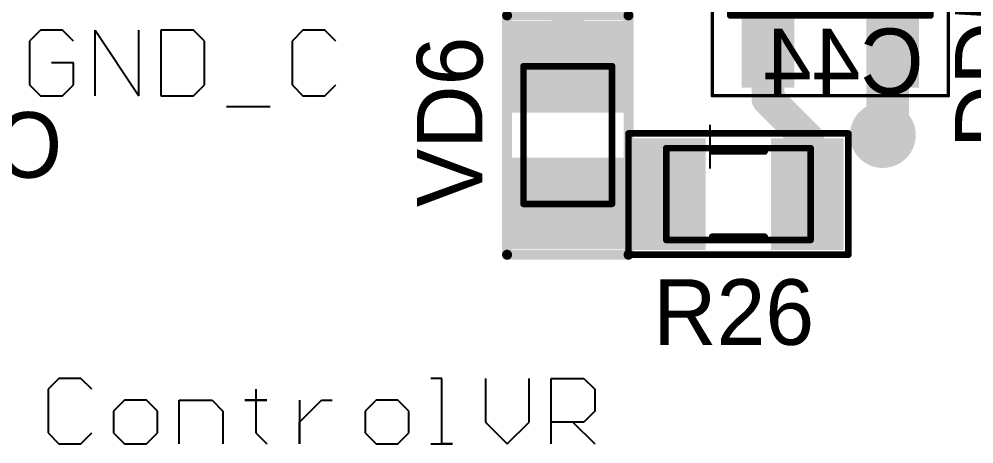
# Model space of a CAD drawing. Header units: millimetres. Extents: x 29 to 180, y 30 to 200.
# Drawn here: x 103.84 to 118.39, y 89.29 to 95.77 of the extents above; entities that cross this region are included whole.
import ezdxf

# ---------------------------------------------------------------- set-up
doc = ezdxf.new("R2010")
doc.units = ezdxf.units.MM
for name, color, linetype in [('BottomLayer', 5, 'Continuous'), ('BottomOverlay', 54, 'Continuous'), ('BottomSolder', 6, 'Continuous'), ('Mechanical13', 56, 'Continuous'), ('Mechanical15', 56, 'Continuous'), ('MultiLayer', 9, 'Continuous'), ('TopLayer', 1, 'Continuous'), ('TopOverlay', 2, 'Continuous'), ('TopPaste', 8, 'Continuous'), ('TopSolder', 216, 'Continuous'), ('ViaHoleLayer', 16, 'Continuous')]:
    doc.layers.add(name, color=color, linetype=linetype)

# ---------------------------------------------------------------- blocks, each defined once
blk = doc.blocks.new('SOT_23_DBV__144')
at = {"layer": 'Mechanical13', "const_width": 0.0999998}
for points in [[(-0.8750020599999999, -1.52499822), (-0.8750020599999999, 1.52500076)], [(0.8749995199999999, 1.52500076), (-0.8750020599999999, 1.52500076)], [(0.8749995199999999, -1.52499822), (0.8749995199999999, 1.52500076)], [(0.8749995199999999, -1.52499822), (-0.8750020599999999, -1.52499822)]]:
    blk.add_lwpolyline(points, dxfattribs=at)
at = {"layer": 'Mechanical13', "const_width": 0.0499999}
for points in [[(-0.90000074, 1.52500076, 1), (-0.85000338, 1.52500076, 1)], [(-0.90000074, 1.52500076, 1), (-0.85000338, 1.52500076, 1)], [(0.85000084, 1.52500076, 1), (0.8999982, 1.52500076, 1)], [(0.85000084, 1.52500076, 1), (0.8999982, 1.52500076, 1)], [(-0.90000074, -1.52499822, 1), (-0.85000338, -1.52499822, 1)], [(-0.90000074, -1.52499822, 1), (-0.85000338, -1.52499822, 1)], [(0.85000084, -1.52499822, 1), (0.8999982, -1.52499822, 1)], [(0.85000084, -1.52499822, 1), (0.8999982, -1.52499822, 1)]]:
    blk.add_lwpolyline(points, format="xyb", close=True, dxfattribs=at)
at = {"layer": 'Mechanical15'}
for points, const_width in [([(-2.10000088, -1.79999894), (-2.10000088, 1.80000148)], 0.0499999), ([(2.09999834, 1.80000148), (-2.10000088, 1.80000148)], 0.0499999), ([(2.09999834, -1.79999894), (2.09999834, 1.80000148)], 0.0499999), ([(0, -0.499999), (0, 0.50000154)], 0.0999998), ([(0.499999, 0), (-0.50000154, 0)], 0.0999998), ([(2.09999834, -1.79999894), (-2.10000088, -1.79999894)], 0.0499999)]:
    blk.add_lwpolyline(points, dxfattribs=dict(at, const_width=const_width))
for points, const_width in [([(-2.11250022, 1.80000148, 1), (-2.08750154, 1.80000148, 1)], 0.02499868), ([(-2.11250022, 1.80000148, 1), (-2.08750154, 1.80000148, 1)], 0.02499868), ([(2.087499, 1.80000148, 1), (2.11249768, 1.80000148, 1)], 0.02499868), ([(2.087499, 1.80000148, 1), (2.11249768, 1.80000148, 1)], 0.02499868), ([(-0.02499868, 0.50000154, 1), (0.02499868, 0.50000154, 1)], 0.0499999), ([(-0.52500022, 0, 1), (-0.47500286, 0, 1)], 0.0499999), ([(0.47500032, 0, 1), (0.52499768, 0, 1)], 0.0499999), ([(-0.02499868, -0.499999, 1), (0.02499868, -0.499999, 1)], 0.0499999), ([(-2.11250022, -1.79999894, 1), (-2.08750154, -1.79999894, 1)], 0.02499868), ([(-2.11250022, -1.79999894, 1), (-2.08750154, -1.79999894, 1)], 0.02499868), ([(2.087499, -1.79999894, 1), (2.11249768, -1.79999894, 1)], 0.02499868), ([(2.087499, -1.79999894, 1), (2.11249768, -1.79999894, 1)], 0.02499868)]:
    blk.add_lwpolyline(points, format="xyb", close=True, dxfattribs=dict(at, const_width=const_width))
at = {"layer": 'TopLayer'}
for points in [[(-0.8750020599999999, 0.6500012399999999), (-0.8750020599999999, 1.25000004), (-1.87500006, 0.6500012399999999), (-1.87500006, 1.25000004)], [(1.87499752, 0.6500012399999999), (1.87499752, 1.25000004), (0.8749995199999999, 0.6500012399999999), (0.8749995199999999, 1.25000004)], [(-0.8750020599999999, -0.2999994), (-0.8750020599999999, 0.2999994), (-1.87500006, -0.2999994), (-1.87500006, 0.2999994)], [(-0.8750020599999999, -1.2499975), (-0.8750020599999999, -0.6499986999999999), (-1.87500006, -1.2499975), (-1.87500006, -0.6499986999999999)], [(1.87499752, -1.2499975), (1.87499752, -0.6499986999999999), (0.8749995199999999, -1.2499975), (0.8749995199999999, -0.6499986999999999)]]:
    blk.add_solid(points, dxfattribs=at)
at = {"layer": 'TopOverlay'}
for points, const_width in [([(-1.25000004, 1.80000148, 1), (-1.50000208, 1.80000148, 1)], 0.2499995), ([(-1.56250132, 1.80000148, 1), (-1.43750284, 1.80000148, 1)], 0.12499848), ([(-1.31249928, 1.80000148, 1), (-1.1875008, 1.80000148, 1)], 0.12499848), ([(-0.55000144, 1.54999944, 1), (-0.45000164, 1.54999944, 1)], 0.0999998), ([(-0.55000144, 1.54999944, 1), (-0.45000164, 1.54999944, 1)], 0.0999998), ([(0.4499991, 1.54999944, 1), (0.5499989, 1.54999944, 1)], 0.0999998), ([(0.4499991, 1.54999944, 1), (0.5499989, 1.54999944, 1)], 0.0999998), ([(-0.55000144, -1.54999944, 1), (-0.45000164, -1.54999944, 1)], 0.0999998), ([(-0.55000144, -1.54999944, 1), (-0.45000164, -1.54999944, 1)], 0.0999998), ([(0.4499991, -1.54999944, 1), (0.5499989, -1.54999944, 1)], 0.0999998), ([(0.4499991, -1.54999944, 1), (0.5499989, -1.54999944, 1)], 0.0999998)]:
    blk.add_lwpolyline(points, format="xyb", close=True, dxfattribs=dict(at, const_width=const_width))
at = {"layer": 'TopOverlay', "const_width": 0.1999996}
for points in [[(0.499999, 1.54999944), (-0.50000154, 1.54999944)], [(-0.50000154, -1.54999944), (-0.50000154, 1.54999944)], [(0.499999, -1.54999944), (0.499999, 1.54999944)], [(0.499999, -1.54999944), (-0.50000154, -1.54999944)]]:
    blk.add_lwpolyline(points, dxfattribs=at)
at = {"layer": 'TopPaste'}
for points in [[(-0.8750020599999999, 0.6500012399999999), (-0.8750020599999999, 1.25000004), (-1.87500006, 0.6500012399999999), (-1.87500006, 1.25000004)], [(1.87499752, 0.6500012399999999), (1.87499752, 1.25000004), (0.8749995199999999, 0.6500012399999999), (0.8749995199999999, 1.25000004)], [(-0.8750020599999999, -0.2999994), (-0.8750020599999999, 0.2999994), (-1.87500006, -0.2999994), (-1.87500006, 0.2999994)], [(-0.8750020599999999, -1.2499975), (-0.8750020599999999, -0.6499986999999999), (-1.87500006, -1.2499975), (-1.87500006, -0.6499986999999999)], [(1.87499752, -1.2499975), (1.87499752, -0.6499986999999999), (0.8749995199999999, -1.2499975), (0.8749995199999999, -0.6499986999999999)]]:
    blk.add_solid(points, dxfattribs=at)
at = {"layer": 'TopSolder'}
for points in [[(-0.77340206, 0.54840124), (-0.77340206, 1.35160004), (-1.97660006, 0.54840124), (-1.97660006, 1.35160004)], [(1.97659752, 0.54840124), (1.97659752, 1.35160004), (0.77339952, 0.54840124), (0.77339952, 1.35160004)], [(-0.77340206, -0.4015994), (-0.77340206, 0.4015994), (-1.97660006, -0.4015994), (-1.97660006, 0.4015994)], [(-0.77340206, -1.3515975), (-0.77340206, -0.5483987), (-1.97660006, -1.3515975), (-1.97660006, -0.5483987)], [(1.97659752, -1.3515975), (1.97659752, -0.5483987), (0.77339952, -1.3515975), (0.77339952, -0.5483987)]]:
    blk.add_solid(points, dxfattribs=at)
blk = doc.blocks.new('SMD_R_0805_441')
at = {"layer": 'Mechanical13', "const_width": 0.0999998}
for points in [[(1.10000034, 0.7000011399999999), (-1.10000034, 0.7000011399999999)], [(-1.10000034, 0.7000011399999999), (-1.10000034, -0.6999985999999999)], [(1.10000034, 0.7000011399999999), (1.10000034, -0.6999985999999999)], [(1.10000034, -0.6999985999999999), (-1.10000034, -0.6999985999999999)]]:
    blk.add_lwpolyline(points, dxfattribs=at)
at = {"layer": 'Mechanical13', "const_width": 0.0499999}
for points in [[(-1.12499902, 0.7000011399999999, 1), (-1.07500166, 0.7000011399999999, 1)], [(-1.12499902, 0.7000011399999999, 1), (-1.07500166, 0.7000011399999999, 1)], [(1.07500166, 0.7000011399999999, 1), (1.12499902, 0.7000011399999999, 1)], [(1.07500166, 0.7000011399999999, 1), (1.12499902, 0.7000011399999999, 1)], [(-1.12499902, -0.6999985999999999, 1), (-1.07500166, -0.6999985999999999, 1)], [(-1.12499902, -0.6999985999999999, 1), (-1.07500166, -0.6999985999999999, 1)], [(1.07500166, -0.6999985999999999, 1), (1.12499902, -0.6999985999999999, 1)], [(1.07500166, -0.6999985999999999, 1), (1.12499902, -0.6999985999999999, 1)]]:
    blk.add_lwpolyline(points, format="xyb", close=True, dxfattribs=at)
at = {"layer": 'Mechanical15', "const_width": 0.0499999}
for points in [[(1.67500046, 0.9249994199999999), (-1.67500046, 0.9249994199999999)], [(-1.67500046, 0.9249994199999999), (-1.67500046, -0.9249994199999999)], [(1.67500046, 0.9249994199999999), (1.67500046, -0.9249994199999999)], [(1.67500046, -0.9249994199999999), (-1.67500046, -0.9249994199999999)]]:
    blk.add_lwpolyline(points, dxfattribs=at)
at = {"layer": 'Mechanical15', "const_width": 0.02499868}
for points in [[(-1.6874998, 0.9249994199999999, 1), (-1.66250112, 0.9249994199999999, 1)], [(-1.6874998, 0.9249994199999999, 1), (-1.66250112, 0.9249994199999999, 1)], [(1.66250112, 0.9249994199999999, 1), (1.6874998, 0.9249994199999999, 1)], [(1.66250112, 0.9249994199999999, 1), (1.6874998, 0.9249994199999999, 1)], [(-1.6874998, -0.9249994199999999, 1), (-1.66250112, -0.9249994199999999, 1)], [(-1.6874998, -0.9249994199999999, 1), (-1.66250112, -0.9249994199999999, 1)], [(1.66250112, -0.9249994199999999, 1), (1.6874998, -0.9249994199999999, 1)], [(1.66250112, -0.9249994199999999, 1), (1.6874998, -0.9249994199999999, 1)]]:
    blk.add_lwpolyline(points, format="xyb", close=True, dxfattribs=at)
at = {"layer": 'TopLayer'}
for points in [[(-0.6000013399999999, -0.7499985), (-0.6000013399999999, 0.7499985), (-1.49999954, -0.7499985), (-1.49999954, 0.7499985)], [(1.49999954, -0.7499985), (1.49999954, 0.7499985), (0.6000013399999999, -0.7499985), (0.6000013399999999, 0.7499985)]]:
    blk.add_solid(points, dxfattribs=at)
at = {"layer": 'TopOverlay', "const_width": 0.0999998}
for points in [[(-1.67500046, 0.9249994199999999), (-1.67500046, -0.9249994199999999)], [(1.67500046, 0.9249994199999999), (-1.67500046, 0.9249994199999999)], [(1.67500046, 0.9249994199999999), (1.67500046, -0.9249994199999999)], [(0.3999992, 0.6500012399999999), (-0.3999992, 0.6500012399999999)], [(0.3999992, -0.6499986999999999), (-0.3999992, -0.6499986999999999)], [(1.67500046, -0.9249994199999999), (-1.67500046, -0.9249994199999999)]]:
    blk.add_lwpolyline(points, dxfattribs=at)
at = {"layer": 'TopOverlay', "const_width": 0.0499999}
for points in [[(-1.69999914, 0.9249994199999999, 1), (-1.65000178, 0.9249994199999999, 1)], [(-1.69999914, 0.9249994199999999, 1), (-1.65000178, 0.9249994199999999, 1)], [(1.65000178, 0.9249994199999999, 1), (1.69999914, 0.9249994199999999, 1)], [(1.65000178, 0.9249994199999999, 1), (1.69999914, 0.9249994199999999, 1)], [(-0.42499788, 0.6500012399999999, 1), (-0.37500052, 0.6500012399999999, 1)], [(0.37500052, 0.6500012399999999, 1), (0.42499788, 0.6500012399999999, 1)], [(-0.42499788, -0.6499986999999999, 1), (-0.37500052, -0.6499986999999999, 1)], [(0.37500052, -0.6499986999999999, 1), (0.42499788, -0.6499986999999999, 1)], [(-1.69999914, -0.9249994199999999, 1), (-1.65000178, -0.9249994199999999, 1)], [(-1.69999914, -0.9249994199999999, 1), (-1.65000178, -0.9249994199999999, 1)], [(1.65000178, -0.9249994199999999, 1), (1.69999914, -0.9249994199999999, 1)], [(1.65000178, -0.9249994199999999, 1), (1.69999914, -0.9249994199999999, 1)]]:
    blk.add_lwpolyline(points, format="xyb", close=True, dxfattribs=at)
at = {"layer": 'TopPaste'}
for points in [[(-0.6000013399999999, -0.7499985), (-0.6000013399999999, 0.7499985), (-1.49999954, -0.7499985), (-1.49999954, 0.7499985)], [(1.49999954, -0.7499985), (1.49999954, 0.7499985), (0.6000013399999999, -0.7499985), (0.6000013399999999, 0.7499985)]]:
    blk.add_solid(points, dxfattribs=at)
at = {"layer": 'TopSolder'}
for points in [[(-0.49840134, -0.8515984999999999), (-0.49840134, 0.8515984999999999), (-1.60159954, -0.8515984999999999), (-1.60159954, 0.8515984999999999)], [(1.60159954, -0.8515984999999999), (1.60159954, 0.8515984999999999), (0.49840134, -0.8515984999999999), (0.49840134, 0.8515984999999999)]]:
    blk.add_solid(points, dxfattribs=at)
blk = doc.blocks.new('SMD_LED_LL_RED_552')
at = {"layer": 'Mechanical13', "const_width": 0.0999998}
for points in [[(-1.05000044, 0.67499992), (1.05000044, 0.67499992)], [(-1.05000044, 0.67499992), (-1.05000044, -0.67499992)], [(1.05000044, 0.67499992), (1.05000044, -0.67499992)], [(-1.05000044, -0.67499992), (1.05000044, -0.67499992)]]:
    blk.add_lwpolyline(points, dxfattribs=at)
at = {"layer": 'Mechanical13', "const_width": 0.0499999}
for points in [[(-1.07499912, 0.67499992, 1), (-1.02500176, 0.67499992, 1)], [(-1.07499912, 0.67499992, 1), (-1.02500176, 0.67499992, 1)], [(1.02500176, 0.67499992, 1), (1.07499912, 0.67499992, 1)], [(1.02500176, 0.67499992, 1), (1.07499912, 0.67499992, 1)], [(-1.07499912, -0.67499992, 1), (-1.02500176, -0.67499992, 1)], [(-1.07499912, -0.67499992, 1), (-1.02500176, -0.67499992, 1)], [(1.02500176, -0.67499992, 1), (1.07499912, -0.67499992, 1)], [(1.02500176, -0.67499992, 1), (1.07499912, -0.67499992, 1)]]:
    blk.add_lwpolyline(points, format="xyb", close=True, dxfattribs=at)
at = {"layer": 'TopLayer'}
for points in [[(-0.4445, -0.7493), (-0.4445, 0.7493), (-1.6383, -0.7493), (-1.6383, 0.7493)], [(1.6383, -0.7493), (1.6383, 0.7493), (0.4445, -0.7493), (0.4445, 0.7493)]]:
    blk.add_solid(points, dxfattribs=at)
at = {"layer": 'TopOverlay'}
for p, q in [((-0.17483836, -2.50000008), (-0.17483836, -1.8335498)), ((-0.5080635, -2.16677494), (0.15838678, -2.16677494))]:
    blk.add_line(p, q, dxfattribs=at)
at = {"layer": 'TopOverlay', "const_width": 0.1524}
for points in [[(-1.82500016, 0.9249994199999999), (-1.82500016, -0.9249994199999999)], [(-1.82500016, 0.9249994199999999), (1.82500016, 0.9249994199999999)], [(1.82500016, 0.9249994199999999), (1.82500016, -0.9249994199999999)], [(-1.82500016, -0.9249994199999999), (1.82500016, -0.9249994199999999)]]:
    blk.add_lwpolyline(points, dxfattribs=at)
at = {"layer": 'TopOverlay', "const_width": 0.07619999999999999}
for points in [[(-1.86310016, 0.9249994199999999, 1), (-1.78690016, 0.9249994199999999, 1)], [(-1.86310016, 0.9249994199999999, 1), (-1.78690016, 0.9249994199999999, 1)], [(1.78690016, 0.9249994199999999, 1), (1.86310016, 0.9249994199999999, 1)], [(1.78690016, 0.9249994199999999, 1), (1.86310016, 0.9249994199999999, 1)], [(-1.86310016, -0.9249994199999999, 1), (-1.78690016, -0.9249994199999999, 1)], [(-1.86310016, -0.9249994199999999, 1), (-1.78690016, -0.9249994199999999, 1)], [(1.78690016, -0.9249994199999999, 1), (1.86310016, -0.9249994199999999, 1)], [(1.78690016, -0.9249994199999999, 1), (1.86310016, -0.9249994199999999, 1)]]:
    blk.add_lwpolyline(points, format="xyb", close=True, dxfattribs=at)
at = {"layer": 'TopPaste'}
for points in [[(-0.4445, -0.7493), (-0.4445, 0.7493), (-1.6383, -0.7493), (-1.6383, 0.7493)], [(1.6383, -0.7493), (1.6383, 0.7493), (0.4445, -0.7493), (0.4445, 0.7493)]]:
    blk.add_solid(points, dxfattribs=at)
at = {"layer": 'TopSolder'}
for points in [[(-0.3429, -0.8509), (-0.3429, 0.8509), (-1.7399, -0.8509), (-1.7399, 0.8509)], [(1.7399, -0.8509), (1.7399, 0.8509), (0.3429, -0.8509), (0.3429, 0.8509)]]:
    blk.add_solid(points, dxfattribs=at)

msp = doc.modelspace()

# ---------------------------------------------------------------- linework, layer by layer
at = {"layer": 'BottomLayer', "const_width": 0.499999}
for points in [[(116.99999968, 94.0000025), (116.99999968, 96.70000218)], [(116.99999968, 94.0000025), (117.00000222, 93.99999996)]]:
    msp.add_lwpolyline(points, dxfattribs=at)
at = {"layer": 'BottomLayer'}
for points, const_width in [([(116.80000262, 93.99999996, 1), (117.20000182, 93.99999996, 1)], 0.3999992), ([(116.8750012, 94.0000025, 1), (117.12499816, 94.0000025, 1)], 0.2499995), ([(116.8750012, 94.0000025, 1), (117.12499816, 94.0000025, 1)], 0.2499995), ([(116.87500374, 93.99999996, 1), (117.1250007, 93.99999996, 1)], 0.2499995)]:
    msp.add_lwpolyline(points, format="xyb", close=True, dxfattribs=dict(at, const_width=const_width))
at = {"layer": 'BottomSolder', "const_width": 0.5015992}
msp.add_lwpolyline([(116.74920262, 93.99999996, 1), (117.25080182, 93.99999996, 1)], format="xyb", close=True, dxfattribs=at)
at = {"layer": 'MultiLayer', "const_width": 0.3999992}
msp.add_lwpolyline([(116.80000262, 93.99999996, 1), (117.20000182, 93.99999996, 1)], format="xyb", close=True, dxfattribs=at)
at = {"layer": 'TopLayer', "const_width": 0.499999}
for points in [[(112.20000166, 95.04139995999999), (112.20000166, 96.40000024)], [(115.25000318, 94.54999885999999), (115.25000318, 95.32500366)], [(117.15000192, 94.14999965999999), (117.15000192, 95.32500366)], [(115.25000318, 94.54999885999999), (115.85000198, 93.95000006)], [(117.00000222, 93.99999996), (117.15000192, 94.14999965999999)], [(115.85000198, 93.10000176), (115.85000198, 93.95000006)], [(113.6085993, 92.95859996), (113.7500011, 93.10000176)], [(112.20000166, 92.95859996), (113.6085993, 92.95859996)]]:
    msp.add_lwpolyline(points, dxfattribs=at)
at = {"layer": 'TopLayer'}
for points, const_width in [([(115.1250047, 95.32500366, 1), (115.37500166, 95.32500366, 1)], 0.2499995), ([(117.02500344, 95.32500366, 1), (117.2750004, 95.32500366, 1)], 0.2499995), ([(112.07500318, 95.04139995999999, 1), (112.32500014, 95.04139995999999, 1)], 0.2499995), ([(115.1250047, 94.54999885999999, 1), (115.37500166, 94.54999885999999, 1)], 0.2499995), ([(115.1250047, 94.54999885999999, 1), (115.37500166, 94.54999885999999, 1)], 0.2499995), ([(116.80000262, 93.99999996, 1), (117.20000182, 93.99999996, 1)], 0.3999992), ([(117.02500344, 94.14999965999999, 1), (117.2750004, 94.14999965999999, 1)], 0.2499995), ([(117.02500344, 94.14999965999999, 1), (117.2750004, 94.14999965999999, 1)], 0.2499995), ([(115.7250035, 93.95000006, 1), (115.97500046, 93.95000006, 1)], 0.2499995), ([(115.7250035, 93.95000006, 1), (115.97500046, 93.95000006, 1)], 0.2499995), ([(116.87500374, 93.99999996, 1), (117.1250007, 93.99999996, 1)], 0.2499995), ([(113.62500262, 93.10000176, 1), (113.87499958, 93.10000176, 1)], 0.2499995), ([(115.7250035, 93.10000176, 1), (115.97500046, 93.10000176, 1)], 0.2499995), ([(112.07500318, 92.95859996, 1), (112.32500014, 92.95859996, 1)], 0.2499995), ([(113.48360082, 92.95859996, 1), (113.73359778, 92.95859996, 1)], 0.2499995), ([(113.48360082, 92.95859996, 1), (113.73359778, 92.95859996, 1)], 0.2499995)]:
    msp.add_lwpolyline(points, format="xyb", close=True, dxfattribs=dict(at, const_width=const_width))
at = {"layer": 'TopOverlay'}
for p, q in [((104.16661412, 95.59967925999999), (104.00000028, 95.43306541999999)), ((104.49983926, 95.59967925999999), (104.16661412, 95.59967925999999)), ((104.66645056, 95.43306541999999), (104.49983926, 95.59967925999999)), ((104.99967824, 94.60000129999999), (104.99967824, 95.59967925999999)), ((104.99967824, 95.59967925999999), (105.66612852, 94.60000129999999)), ((105.66612852, 94.60000129999999), (105.66612852, 95.59967925999999)), ((105.9993562, 95.59967925999999), (105.9993562, 94.60000129999999)), ((106.49919518, 95.59967925999999), (105.9993562, 95.59967925999999)), ((106.66580648, 95.43306541999999), (106.49919518, 95.59967925999999)), ((108.16532596, 95.59967925999999), (107.99871212, 95.43306541999999)), ((108.4985511, 95.59967925999999), (108.16532596, 95.59967925999999)), ((108.6651624, 95.43306541999999), (108.4985511, 95.59967925999999)), ((104.00000028, 95.43306541999999), (104.00000028, 94.76661514)), ((106.66580648, 94.76661514), (106.66580648, 95.43306541999999)), ((107.99871212, 95.43306541999999), (107.99871212, 94.76661514)), ((104.66645056, 95.09984028), (104.33322542, 95.09984028)), ((104.66645056, 94.76661514), (104.66645056, 95.09984028)), ((104.00000028, 94.76661514), (104.16661412, 94.60000129999999)), ((104.49983926, 94.60000129999999), (104.66645056, 94.76661514)), ((106.49919518, 94.60000129999999), (106.66580648, 94.76661514)), ((107.99871212, 94.76661514), (108.16532596, 94.60000129999999)), ((108.4985511, 94.60000129999999), (108.6651624, 94.76661514)), ((104.16661412, 94.60000129999999), (104.49983926, 94.60000129999999)), ((105.9993562, 94.60000129999999), (106.49919518, 94.60000129999999)), ((108.16532596, 94.60000129999999), (108.4985511, 94.60000129999999)), ((106.99903416, 94.43338745999999), (107.66548444, 94.43338745999999)), ((104.44691836, 90.28902948), (104.28030452, 90.12241564)), ((104.7801435, 90.28902948), (104.44691836, 90.28902948)), ((104.9467548, 90.12241564), (104.7801435, 90.28902948)), ((110.27837228, 90.28902948), (110.11175844, 90.28902948)), ((110.27837228, 89.28935152), (110.27837228, 90.28902948)), ((110.94482256, 90.28902948), (110.94482256, 89.62257666)), ((111.61127284, 89.62257666), (111.61127284, 90.28902948)), ((111.94450052, 89.28935152), (111.94450052, 90.28902948)), ((111.94450052, 90.28902948), (112.4443395, 90.28902948)), ((112.4443395, 90.28902948), (112.6109508, 90.12241564)), ((104.28030452, 90.12241564), (104.28030452, 89.45596536)), ((107.44595224, 90.12241564), (107.44595224, 89.95580179999999)), ((112.6109508, 90.12241564), (112.6109508, 89.78919049999999)), ((105.44659632, 89.95580179999999), (105.27998248, 89.78919049999999)), ((105.77982146, 89.95580179999999), (105.44659632, 89.95580179999999)), ((105.94643276, 89.78919049999999), (105.77982146, 89.95580179999999)), ((106.27966044, 89.28935152), (106.27966044, 89.95580179999999)), ((106.27966044, 89.95580179999999), (106.77949942, 89.95580179999999)), ((106.77949942, 89.95580179999999), (106.94611072, 89.78919049999999)), ((107.44595224, 89.95580179999999), (107.2793384, 89.95580179999999)), ((107.2793384, 89.95580179999999), (107.61256354, 89.95580179999999)), ((107.61256354, 89.95580179999999), (107.44595224, 89.95580179999999)), ((107.44595224, 89.95580179999999), (107.44595224, 89.45596536)), ((108.11240252, 89.95580179999999), (108.11240252, 89.28935152)), ((108.27901636, 89.78919049999999), (108.44562766, 89.95580179999999)), ((108.44562766, 89.95580179999999), (108.6122415, 89.95580179999999)), ((109.27869432, 89.95580179999999), (109.11208048, 89.78919049999999)), ((109.61191946, 89.95580179999999), (109.27869432, 89.95580179999999)), ((109.77853076, 89.78919049999999), (109.61191946, 89.95580179999999)), ((105.27998248, 89.78919049999999), (105.27998248, 89.45596536)), ((105.94643276, 89.45596536), (105.94643276, 89.78919049999999)), ((106.94611072, 89.78919049999999), (106.94611072, 89.28935152)), ((108.11240252, 89.62257666), (108.27901636, 89.78919049999999)), ((109.11208048, 89.78919049999999), (109.11208048, 89.45596536)), ((109.77853076, 89.45596536), (109.77853076, 89.78919049999999)), ((112.6109508, 89.78919049999999), (112.4443395, 89.62257666)), ((108.11240252, 89.28935152), (108.11240252, 89.62257666)), ((110.94482256, 89.62257666), (111.2780477, 89.28935152)), ((111.2780477, 89.28935152), (111.61127284, 89.62257666)), ((112.4443395, 89.62257666), (111.94450052, 89.62257666)), ((112.27772566, 89.62257666), (112.6109508, 89.28935152)), ((104.28030452, 89.45596536), (104.44691836, 89.28935152)), ((104.7801435, 89.28935152), (104.9467548, 89.45596536)), ((105.27998248, 89.45596536), (105.44659632, 89.28935152)), ((105.77982146, 89.28935152), (105.94643276, 89.45596536)), ((107.44595224, 89.45596536), (107.61256354, 89.28935152)), ((109.11208048, 89.45596536), (109.27869432, 89.28935152)), ((109.61191946, 89.28935152), (109.77853076, 89.45596536)), ((104.44691836, 89.28935152), (104.7801435, 89.28935152)), ((105.44659632, 89.28935152), (105.77982146, 89.28935152)), ((109.27869432, 89.28935152), (109.61191946, 89.28935152)), ((110.11175844, 89.28935152), (110.44498358, 89.28935152)), ((110.44498358, 89.28935152), (110.27837228, 89.28935152))]:
    msp.add_line(p, q, dxfattribs=at)
at = {"layer": 'TopSolder', "const_width": 0.5015992}
msp.add_lwpolyline([(116.74920262, 93.99999996, 1), (117.25080182, 93.99999996, 1)], format="xyb", close=True, dxfattribs=at)
at = {"layer": 'ViaHoleLayer', "const_width": 0.2499995}
msp.add_lwpolyline([(116.87500374, 93.99999996, 1), (117.1250007, 93.99999996, 1)], format="xyb", close=True, dxfattribs=at)

# ---------------------------------------------------------------- block references
for name, p, rotation in [('SOT_23_DBV__144', (116.20000128, 96.70000218), 270), ('SMD_LED_LL_RED_552', (112.20000166, 93.99999996), 90), ('SMD_R_0805_441', (114.80000154, 93.10000176), 180)]:
    msp.add_blockref(name, p, dxfattribs=dict(rotation=rotation))

# ---------------------------------------------------------------- texts
at = {"layer": 'BottomOverlay', "text_generation_flag": 2}
for s, p in [('C44', (117.6249997, 94.62499998)), ('C22', (104.50000182, 93.35000126))]:
    msp.add_text(s, height=1.00000054, dxfattribs=at).set_placement(p)
at = {"layer": 'TopOverlay'}
for s, p in [('DD5', (119.10000056, 93.80000036)), ('VD6', (110.90000172, 92.89999961999999))]:
    msp.add_text(s, height=1.00000054, rotation=90, dxfattribs=at).set_placement(p)
msp.add_text('R26', height=1.00000054, dxfattribs=at).set_placement((113.5000016, 90.80000127999999))

doc.saveas('drawing.dxf')
